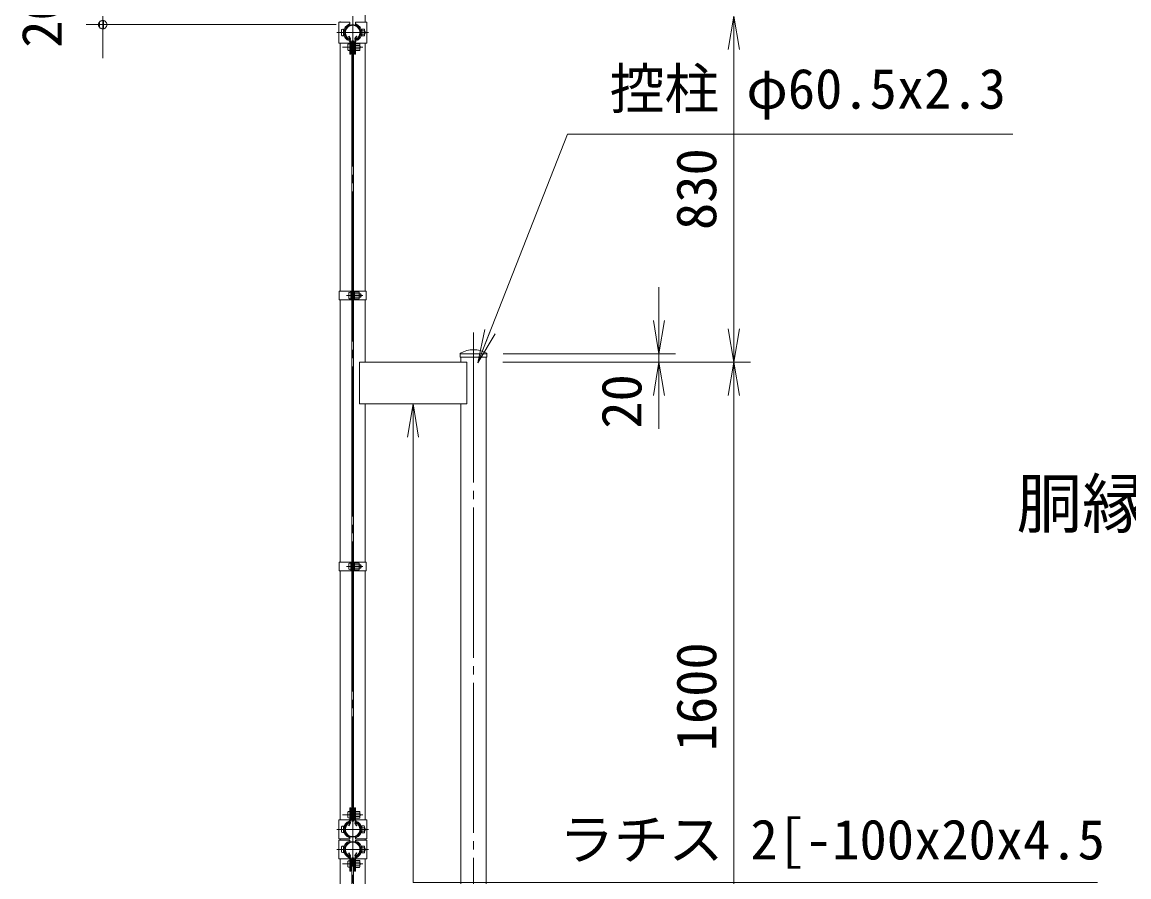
# Model space of a CAD drawing. Units: millimetres, scale not verified. Extents: x -8400 to 8400, y -5940 to 5940.
# Drawn here: x -2382 to 274, y -525 to 1526 of the extents above; entities that cross this region are included whole.
import ezdxf
from ezdxf.enums import TextEntityAlignment as Align

# ---------------------------------------------------------------- set-up
doc = ezdxf.new("R2010")
doc.units = ezdxf.units.MM
doc.header["$LTSCALE"] = 20
doc.linetypes.add('LONG_CHAIN', pattern=[21, 18, -1, 1, -1])
for name, color, linetype, lineweight in [('0-1_D-TTL-TXT', 7, 'Continuous', 9), ('0-3_D-STR1', 1, 'Continuous', 9), ('0-6_D-BMK', 2, 'LONG_CHAIN', 9), ('0-7_D-STR-DIM', 7, 'Continuous', 9), ('0-8_0', 7, 'Continuous', 9), ('0-9_D-STR3', 3, 'Continuous', 9), ('0-C_D-STR-TXT', 7, 'Continuous', 9)]:
    doc.layers.add(name, color=color, linetype=linetype, lineweight=lineweight)
doc.styles.add('ＭＳ ゴシック', font='')
doc.styles.get('ＭＳ ゴシック').set_extended_font_data('MS Gothic')

# ---------------------------------------------------------------- blocks, each defined once
blk = doc.blocks.new('_Open')
at = {"layer": '0-8_0'}
blk.add_line((-20, 3.333), (0, 0), dxfattribs=at)
blk.add_lwpolyline([(-20, -3.333), (0, 0), (-20, 0)], dxfattribs=at)
blk = doc.blocks.new('_DotSmall')
at = {"layer": '0-8_0'}
for p, q in [((1.492, 2), (-1.492, 2)), ((2.446, -0.495), (-2.446, -0.495))]:
    blk.add_line(p, q, dxfattribs=at)
for points in [[(2.5, 0), (2.48, 0.313), (2.421, 0.622), (2.324, 0.92), (2.191, 1.204), (2.023, 1.469), (1.822, 1.711), (1.594, 1.926), (1.34, 2.111), (1.064, 2.262), (0.773, 2.378), (0.468, 2.456), (0.157, 2.495), (-0.157, 2.495), (-0.468, 2.456), (-0.773, 2.378), (-1.064, 2.262), (-1.34, 2.111), (-1.594, 1.926), (-1.822, 1.711), (-2.023, 1.469), (-2.191, 1.204), (-2.324, 0.92), (-2.421, 0.622), (-2.48, 0.313), (-2.5, 0), (0, 0)], [(-2.5, 0), (-2.48, -0.313), (-2.421, -0.622), (-2.324, -0.92), (-2.191, -1.204), (-2.023, -1.469), (-1.822, -1.711), (-1.594, -1.926), (-1.34, -2.111), (-1.064, -2.262), (-0.773, -2.378), (-0.468, -2.456), (-0.157, -2.495), (0.157, -2.495), (0.468, -2.456), (0.773, -2.378), (1.064, -2.262), (1.34, -2.111), (1.594, -1.926), (1.822, -1.711), (2.023, -1.469), (2.191, -1.204), (2.324, -0.92), (2.421, -0.622), (2.48, -0.313), (2.5, 0), (0, 0)]]:
    blk.add_lwpolyline(points, close=True, dxfattribs=at)

msp = doc.modelspace()

# ---------------------------------------------------------------- linework, layer by layer
at = {"layer": '0-3_D-STR1'}
for p, q in [((-1619.08, 1525.97), (-1619.08, 1527.49)), ((-1599.02, 1491.72), (-1597.63, 1492.52)), ((-1595.51, 1485.64), (-1599.02, 1491.72)), ((-1594.12, 1486.44), (-1597.63, 1492.52)), ((-1583.55, 1486.44), (-1580.04, 1492.52)), ((-1582.16, 1485.64), (-1578.65, 1491.72)), ((-1578.65, 1491.72), (-1580.04, 1492.52)), ((-1619.08, 880.52), (-1619.08, 1475.97)), ((-1558.58, 1475.97), (-1558.58, 880.52)), ((-1619.08, 230.52), (-1619.08, 859.52)), ((-1558.58, 859.52), (-1558.58, 710.02)), ((-1330.93, 730.08), (-1330.93, 722.02)), ((-1330.93, 730.02), (-1266.73, 730.02)), ((-1330.93, 722.02), (-1266.73, 722.02)), ((-1329.08, 710.02), (-1329.08, 722.02)), ((-1266.73, 730.08), (-1266.73, 722.02)), ((-1314.83, 710.02), (-1572.83, 710.02)), ((-1572.83, 710.02), (-1572.83, 610.02)), ((-1314.83, 710.02), (-1314.83, 610.02)), ((-1314.83, 610.02), (-1572.83, 610.02)), ((-1558.58, 610.02), (-1558.58, 230.52)), ((-1329.08, -839.98), (-1329.08, 610.02)), ((-1619.08, -388.43), (-1619.08, 209.52)), ((-1558.58, 209.52), (-1558.58, -388.43)), ((-1595.51, -395.6), (-1599.02, -401.68)), ((-1594.12, -396.4), (-1597.63, -402.48)), ((-1583.55, -396.4), (-1580.04, -402.48)), ((-1582.16, -395.6), (-1578.65, -401.68)), ((-1599.02, -401.68), (-1597.63, -402.48)), ((-1578.65, -401.68), (-1580.04, -402.48)), ((-1619.08, -436.53), (-1619.08, -433.43)), ((-1619.08, -436.53), (-1619.08, -433.43)), ((-1558.58, -433.43), (-1558.58, -436.53)), ((-1558.58, -436.53), (-1558.58, -433.43)), ((-1599.02, -468.28), (-1597.63, -467.48)), ((-1595.51, -474.36), (-1599.02, -468.28)), ((-1594.12, -473.56), (-1597.63, -467.48)), ((-1583.55, -473.56), (-1580.04, -467.48)), ((-1582.16, -474.36), (-1578.65, -468.28)), ((-1578.65, -468.28), (-1580.04, -467.48)), ((-1619.08, -1079.48), (-1619.08, -481.53)), ((-1558.58, -481.53), (-1558.58, -839.98))]:
    msp.add_line(p, q, dxfattribs=at)
for points in [[(-1577.38, 1571.35), (-1558.58, 1552.55), (-1558.58, 1525.97)], [(-1268.58, 722.02), (-1268.58, -3119.98), (-1329.08, -3119.98), (-1329.08, -2289.98)]]:
    msp.add_lwpolyline(points, dxfattribs=at)
for centre, radius, start, end in [((-1588.83, 1500.97), 19.05, 294.32478, 245.67522), ((-1588.83, 1500.97), 17.45, 294.32478, 245.67522), ((-1595.85, 1485.44), 2, 245.67522, 30), ((-1595.85, 1485.44), 0.401, 245.67522, 30), ((-1581.81, 1485.44), 2, 150, 294.32478), ((-1581.81, 1485.44), 0.401, 150, 294.32478), ((-1329.43, 730.08), 1.5, 120.85073, 180), ((-1298.83, 678.85), 61.17, 59.14927, 120.85073), ((-1268.23, 730.08), 1.5, 0, 59.14927), ((-1588.83, -410.93), 19.05, 114.32478, 65.67522), ((-1588.83, -410.93), 17.45, 114.32478, 65.67522), ((-1595.85, -395.4), 2, 330, 114.32478), ((-1595.85, -395.4), 0.401, 330, 114.32478), ((-1581.81, -395.4), 2, 65.67522, 210), ((-1581.81, -395.4), 0.401, 65.67522, 210), ((-1588.83, -459.03), 19.05, 294.32478, 245.67522), ((-1588.83, -459.03), 17.45, 294.32478, 245.67522), ((-1595.85, -474.56), 2, 245.67522, 30), ((-1595.85, -474.56), 0.401, 245.67522, 30), ((-1581.81, -474.56), 2, 150, 294.32478), ((-1581.81, -474.56), 0.401, 150, 294.32478)]:
    msp.add_arc(centre, radius, start, end, dxfattribs=at)
at = {"layer": '0-6_D-BMK'}
for p, q in [((-1588.83, 1540.02), (-1588.83, -3170.98)), ((-1626.8, 1500.97), (-1550.87, 1500.97)), ((-1613.27, 1465.97), (-1564.39, 1465.97)), ((-1603.38, 870.02), (-1564.78, 870.02)), ((-1298.83, 781.02), (-1298.83, -3170.98)), ((-1603.38, 220.02), (-1564.78, 220.02)), ((-1613.27, -375.93), (-1564.39, -375.93)), ((-1626.8, -410.93), (-1550.87, -410.93)), ((-1626.8, -459.03), (-1550.87, -459.03)), ((-1613.27, -494.03), (-1564.39, -494.03))]:
    msp.add_line(p, q, dxfattribs=at)
at = {"layer": '0-7_D-STR-DIM'}
for p, q in [((-1628.83, 1520.02), (-2228.83, 1520.02)), ((-2188.83, 1520.02), (-2188.83, 1540.02)), ((-2188.83, 1520.02), (-2188.83, 1440.02)), ((-673.83, 790.02), (-673.83, 1460.02)), ((-853.83, 810.02), (-853.83, 890.02)), ((-1227.38, 730.02), (-813.83, 730.02)), ((-853.83, 710.02), (-853.83, 730.02)), ((-1228.58, 710.02), (-633.83, 710.02)), ((-1228.58, 710.02), (-633.83, 710.02)), ((-1228.58, 710.02), (-813.83, 710.02)), ((-853.83, 630.02), (-853.83, 550.02)), ((-673.83, -809.98), (-673.83, 630.02))]:
    msp.add_line(p, q, dxfattribs=at)
at = {"layer": '0-9_D-STR3'}
for p, q in [((-1622.48, 1525.97), (-1595.53, 1525.97)), ((-1622.48, 1475.97), (-1622.48, 1525.97)), ((-1595.53, 1519.5), (-1596.32, 1521.66)), ((-1595.53, 1519.5), (-1595.53, 1525.97)), ((-1582.13, 1519.5), (-1582.13, 1525.97)), ((-1582.13, 1525.97), (-1555.18, 1525.97)), ((-1582.13, 1519.5), (-1581.35, 1521.66)), ((-1555.18, 1475.97), (-1555.18, 1525.97)), ((-1615.63, 1494.47), (-1615.63, 1507.47)), ((-1610.83, 1492.97), (-1610.83, 1508.97)), ((-1610.47, 1504.97), (-1610.83, 1504.97)), ((-1610.47, 1496.97), (-1610.83, 1496.97)), ((-1566.83, 1504.97), (-1567.2, 1504.97)), ((-1566.83, 1496.97), (-1567.2, 1496.97)), ((-1561.33, 1509.07), (-1566.83, 1509.07)), ((-1566.83, 1492.87), (-1566.83, 1509.07)), ((-1561.33, 1505.02), (-1566.83, 1505.02)), ((-1561.33, 1496.92), (-1566.83, 1496.92)), ((-1561.33, 1492.87), (-1566.83, 1492.87)), ((-1560.33, 1494.74), (-1560.33, 1507.08)), ((-1560.33, 1504.97), (-1559.83, 1504.97)), ((-1560.33, 1504.97), (-1559.83, 1504.97)), ((-1560.33, 1504.29), (-1559.51, 1504.29)), ((-1560.33, 1497.65), (-1559.51, 1497.65)), ((-1560.33, 1496.97), (-1559.83, 1496.97)), ((-1560.33, 1496.97), (-1559.83, 1496.97)), ((-1559.83, 1496.97), (-1559.83, 1504.97)), ((-1622.48, 1475.97), (-1595.33, 1475.97)), ((-1600.13, 1459.47), (-1600.13, 1472.47)), ((-1595.33, 1448.97), (-1595.33, 1478.54)), ((-1593.03, 1448.97), (-1593.03, 1478.54)), ((-1591.33, 1471.29), (-1593.03, 1471.29)), ((-1591.33, 1460.65), (-1591.33, 1471.29)), ((-1591.33, 1469.97), (-1591.08, 1469.97)), ((-1591.33, 1461.97), (-1591.08, 1461.97)), ((-1591.08, 1480.97), (-1591.08, -390.93)), ((-1591.08, 1480.97), (-1586.58, 1480.97)), ((-1586.58, 1480.97), (-1586.58, -390.93)), ((-1586.58, 1469.97), (-1584.63, 1469.97)), ((-1586.58, 1461.97), (-1584.63, 1461.97)), ((-1584.63, 1448.97), (-1584.63, 1478.54)), ((-1582.33, 1448.97), (-1582.33, 1478.54)), ((-1582.33, 1475.97), (-1555.18, 1475.97)), ((-1572.33, 1474.07), (-1582.33, 1474.07)), ((-1572.33, 1470.02), (-1582.33, 1470.02)), ((-1582.33, 1469.97), (-1582.13, 1469.97)), ((-1582.33, 1461.97), (-1582.13, 1461.97)), ((-1572.33, 1461.92), (-1582.33, 1461.92)), ((-1571.33, 1459.74), (-1571.33, 1472.08)), ((-1571.33, 1461.97), (-1571.33, 1469.97)), ((-1571.33, 1469.29), (-1571.01, 1469.29)), ((-1571.33, 1462.65), (-1571.01, 1462.65)), ((-1595.33, 1448.97), (-1593.03, 1448.97)), ((-1591.33, 1460.65), (-1593.03, 1460.65)), ((-1584.63, 1448.97), (-1582.33, 1448.97)), ((-1572.33, 1457.87), (-1582.33, 1457.87)), ((-1621.38, 880.52), (-1621.38, 859.52)), ((-1591.08, 880.52), (-1621.38, 880.52)), ((-1593.38, 880.52), (-1593.38, 859.52)), ((-1593.38, 878.02), (-1593.38, 862.02)), ((-1586.58, 880.52), (-1556.28, 880.52)), ((-1584.28, 880.52), (-1584.28, 859.52)), ((-1574.28, 878.12), (-1584.28, 878.12)), ((-1584.28, 878.12), (-1584.28, 861.92)), ((-1556.28, 880.52), (-1556.28, 859.52)), ((-1591.08, 859.52), (-1621.38, 859.52)), ((-1598.18, 876.52), (-1598.18, 863.52)), ((-1586.58, 859.52), (-1556.28, 859.52)), ((-1574.28, 874.07), (-1584.28, 874.07)), ((-1574.28, 865.97), (-1584.28, 865.97)), ((-1574.28, 861.92), (-1584.28, 861.92)), ((-1573.28, 876.25), (-1573.28, 863.91)), ((-1573.28, 874.02), (-1569.38, 874.02)), ((-1573.28, 873.34), (-1569.06, 873.34)), ((-1573.28, 866.7), (-1569.06, 866.7)), ((-1573.28, 866.02), (-1569.38, 866.02)), ((-1569.38, 874.02), (-1569.38, 866.02)), ((-1621.38, 230.52), (-1621.38, 209.52)), ((-1591.08, 230.52), (-1621.38, 230.52)), ((-1598.18, 226.52), (-1598.18, 213.52)), ((-1593.38, 230.52), (-1593.38, 209.52)), ((-1593.38, 228.02), (-1593.38, 212.02)), ((-1586.58, 230.52), (-1556.28, 230.52)), ((-1584.28, 230.52), (-1584.28, 209.52)), ((-1574.28, 228.12), (-1584.28, 228.12)), ((-1584.28, 228.12), (-1584.28, 211.92)), ((-1574.28, 224.07), (-1584.28, 224.07)), ((-1574.28, 215.97), (-1584.28, 215.97)), ((-1573.28, 226.25), (-1573.28, 213.91)), ((-1573.28, 224.02), (-1569.38, 224.02)), ((-1573.28, 223.34), (-1569.06, 223.34)), ((-1573.28, 216.7), (-1569.06, 216.7)), ((-1573.28, 216.02), (-1569.38, 216.02)), ((-1569.38, 224.02), (-1569.38, 216.02)), ((-1556.28, 230.52), (-1556.28, 209.52)), ((-1591.08, 209.52), (-1621.38, 209.52)), ((-1586.58, 209.52), (-1556.28, 209.52)), ((-1574.28, 211.92), (-1584.28, 211.92)), ((-1600.13, -369.43), (-1600.13, -382.43)), ((-1595.33, -358.93), (-1595.33, -388.5)), ((-1595.33, -358.93), (-1593.03, -358.93)), ((-1593.03, -358.93), (-1593.03, -388.5)), ((-1591.33, -370.61), (-1593.03, -370.61)), ((-1591.33, -370.61), (-1591.33, -381.25)), ((-1591.33, -371.93), (-1591.08, -371.93)), ((-1586.58, -371.93), (-1584.63, -371.93)), ((-1584.63, -358.93), (-1584.63, -388.5)), ((-1584.63, -358.93), (-1582.33, -358.93)), ((-1582.33, -358.93), (-1582.33, -388.5)), ((-1572.33, -367.83), (-1582.33, -367.83)), ((-1572.33, -371.88), (-1582.33, -371.88)), ((-1582.33, -371.93), (-1582.13, -371.93)), ((-1571.33, -369.7), (-1571.33, -382.04)), ((-1571.33, -371.93), (-1571.33, -379.93)), ((-1622.48, -388.43), (-1595.33, -388.43)), ((-1622.48, -388.43), (-1622.48, -433.43)), ((-1591.33, -381.25), (-1593.03, -381.25)), ((-1591.33, -379.93), (-1591.08, -379.93)), ((-1591.08, -390.93), (-1586.58, -390.93)), ((-1586.58, -379.93), (-1584.63, -379.93)), ((-1582.33, -379.93), (-1582.13, -379.93)), ((-1572.33, -379.98), (-1582.33, -379.98)), ((-1572.33, -384.03), (-1582.33, -384.03)), ((-1582.33, -388.43), (-1555.18, -388.43)), ((-1571.33, -372.61), (-1571.01, -372.61)), ((-1571.33, -379.25), (-1571.01, -379.25)), ((-1555.18, -388.43), (-1555.18, -433.43)), ((-1615.63, -404.43), (-1615.63, -417.43)), ((-1610.83, -402.93), (-1610.83, -418.93)), ((-1610.47, -406.93), (-1610.83, -406.93)), ((-1610.47, -414.93), (-1610.83, -414.93)), ((-1566.83, -406.93), (-1567.2, -406.93)), ((-1566.83, -414.93), (-1567.2, -414.93)), ((-1561.33, -402.83), (-1566.83, -402.83)), ((-1566.83, -402.83), (-1566.83, -419.03)), ((-1561.33, -406.88), (-1566.83, -406.88)), ((-1561.33, -414.98), (-1566.83, -414.98)), ((-1561.33, -419.03), (-1566.83, -419.03)), ((-1560.33, -404.7), (-1560.33, -417.04)), ((-1560.33, -406.93), (-1559.83, -406.93)), ((-1560.33, -406.93), (-1559.83, -406.93)), ((-1560.33, -407.61), (-1559.51, -407.61)), ((-1560.33, -414.25), (-1559.51, -414.25)), ((-1560.33, -414.93), (-1559.83, -414.93)), ((-1560.33, -414.93), (-1559.83, -414.93)), ((-1559.83, -406.93), (-1559.83, -414.93)), ((-1622.48, -433.43), (-1595.53, -433.43)), ((-1622.48, -436.53), (-1595.53, -436.53)), ((-1622.48, -481.53), (-1622.48, -436.53)), ((-1610.83, -467.03), (-1610.83, -451.03)), ((-1595.53, -429.46), (-1596.32, -431.62)), ((-1595.53, -440.5), (-1596.32, -438.34)), ((-1595.53, -429.46), (-1595.53, -433.43)), ((-1595.53, -440.5), (-1595.53, -436.53)), ((-1582.13, -429.46), (-1582.13, -433.43)), ((-1582.13, -429.46), (-1581.35, -431.62)), ((-1582.13, -433.43), (-1555.18, -433.43)), ((-1582.13, -440.5), (-1582.13, -436.53)), ((-1582.13, -436.53), (-1555.18, -436.53)), ((-1582.13, -440.5), (-1581.35, -438.34)), ((-1561.33, -450.93), (-1566.83, -450.93)), ((-1566.83, -467.13), (-1566.83, -450.93)), ((-1555.18, -481.53), (-1555.18, -436.53)), ((-1615.63, -465.53), (-1615.63, -452.53)), ((-1610.47, -455.03), (-1610.83, -455.03)), ((-1610.47, -463.03), (-1610.83, -463.03)), ((-1566.83, -455.03), (-1567.2, -455.03)), ((-1566.83, -463.03), (-1567.2, -463.03)), ((-1561.33, -454.98), (-1566.83, -454.98)), ((-1561.33, -463.08), (-1566.83, -463.08)), ((-1561.33, -467.13), (-1566.83, -467.13)), ((-1560.33, -465.26), (-1560.33, -452.92)), ((-1560.33, -455.03), (-1559.83, -455.03)), ((-1560.33, -455.03), (-1559.83, -455.03)), ((-1560.33, -455.71), (-1559.51, -455.71)), ((-1560.33, -462.35), (-1559.51, -462.35)), ((-1560.33, -463.03), (-1559.83, -463.03)), ((-1560.33, -463.03), (-1559.83, -463.03)), ((-1559.83, -463.03), (-1559.83, -455.03)), ((-1622.48, -481.53), (-1595.33, -481.53)), ((-1600.13, -500.53), (-1600.13, -487.53)), ((-1595.33, -511.03), (-1595.33, -481.46)), ((-1593.03, -511.03), (-1593.03, -481.46)), ((-1591.33, -488.71), (-1593.03, -488.71)), ((-1591.33, -499.35), (-1593.03, -499.35)), ((-1591.33, -499.35), (-1591.33, -488.71)), ((-1591.33, -490.03), (-1591.08, -490.03)), ((-1591.33, -498.03), (-1591.08, -498.03)), ((-1591.08, -479.03), (-1586.58, -479.03)), ((-1591.08, -479.03), (-1591.08, -2350.93)), ((-1586.58, -479.03), (-1586.58, -2350.93)), ((-1586.58, -490.03), (-1584.63, -490.03)), ((-1586.58, -498.03), (-1584.63, -498.03)), ((-1584.63, -511.03), (-1584.63, -481.46)), ((-1582.33, -511.03), (-1582.33, -481.46)), ((-1582.33, -481.53), (-1555.18, -481.53)), ((-1572.33, -485.93), (-1582.33, -485.93)), ((-1572.33, -489.98), (-1582.33, -489.98)), ((-1582.33, -490.03), (-1582.13, -490.03)), ((-1582.33, -498.03), (-1582.13, -498.03)), ((-1572.33, -498.08), (-1582.33, -498.08)), ((-1572.33, -502.13), (-1582.33, -502.13)), ((-1571.33, -500.26), (-1571.33, -487.92)), ((-1571.33, -498.03), (-1571.33, -490.03)), ((-1571.33, -490.71), (-1571.01, -490.71)), ((-1571.33, -497.35), (-1571.01, -497.35)), ((-1595.33, -511.03), (-1593.03, -511.03)), ((-1584.63, -511.03), (-1582.33, -511.03))]:
    msp.add_line(p, q, dxfattribs=at)
for centre, radius, start, end in [((-1588.83, 1500.97), 22, 109.88306, 249.8367), ((-1588.83, 1500.97), 19.7, 109.88306, 250.16282), ((-1588.83, 1500.97), 19.7, 289.83718, 70.11694), ((-1588.83, 1500.97), 22, 290.1633, 70.11694), ((-1562.88, 1507.05), 2.55, 307.42505, 52.57495), ((-1569.03, 1500.97), 8.7, 332.26063, 27.73937), ((-1562.87, 1494.9), 2.54, 307.21089, 52.78911), ((-1567.33, 1500.97), 8.5, 331.92751, 28.07249), ((-1597.33, 1478.54), 2, 0, 62.72039), ((-1597.33, 1478.54), 4.3, 0, 65.03562), ((-1580.33, 1478.54), 4.3, 114.96438, 180), ((-1580.33, 1478.54), 2, 117.27961, 180), ((-1573.88, 1472.05), 2.55, 307.42505, 52.57495), ((-1580.03, 1465.97), 8.7, 332.26063, 27.73937), ((-1573.87, 1459.9), 2.54, 307.21089, 52.78911), ((-1578.83, 1465.97), 8.5, 331.92751, 28.07249), ((-1575.82, 876.1), 2.54, 307.21089, 52.78911), ((-1581.98, 870.02), 8.7, 332.26063, 27.73937), ((-1575.83, 863.95), 2.55, 307.42505, 52.57495), ((-1576.88, 870.02), 8.5, 331.92751, 28.07249), ((-1575.82, 226.1), 2.54, 307.21089, 52.78911), ((-1581.98, 220.02), 8.7, 332.26063, 27.73937), ((-1575.83, 213.95), 2.55, 307.42505, 52.57495), ((-1576.88, 220.02), 8.5, 331.92751, 28.07249), ((-1573.87, -369.85), 2.54, 307.21089, 52.78911), ((-1580.03, -375.93), 8.7, 332.26063, 27.73937), ((-1578.83, -375.93), 8.5, 331.92751, 28.07249), ((-1588.83, -410.93), 22, 110.1633, 250.11694), ((-1588.83, -410.93), 19.7, 109.83718, 250.11694), ((-1597.33, -388.5), 2, 297.27961, 0), ((-1597.33, -388.5), 4.3, 294.96438, 0), ((-1580.33, -388.5), 4.3, 180, 245.03562), ((-1580.33, -388.5), 2, 180, 242.72039), ((-1588.83, -410.93), 19.7, 289.88306, 70.16282), ((-1588.83, -410.93), 22, 289.88306, 69.8367), ((-1573.88, -382), 2.55, 307.42505, 52.57495), ((-1562.87, -404.85), 2.54, 307.21089, 52.78911), ((-1569.03, -410.93), 8.7, 332.26063, 27.73937), ((-1562.88, -417), 2.55, 307.42505, 52.57495), ((-1567.33, -410.93), 8.5, 331.92751, 28.07249), ((-1588.83, -459.03), 22, 109.88306, 249.8367), ((-1588.83, -459.03), 19.7, 109.88306, 250.16282), ((-1588.83, -459.03), 19.7, 289.83718, 70.11694), ((-1588.83, -459.03), 22, 290.1633, 70.11694), ((-1562.88, -452.95), 2.55, 307.42505, 52.57495), ((-1597.33, -481.46), 4.3, 0, 65.03562), ((-1580.33, -481.46), 4.3, 114.96438, 180), ((-1569.03, -459.03), 8.7, 332.26063, 27.73937), ((-1562.87, -465.1), 2.54, 307.21089, 52.78911), ((-1567.33, -459.03), 8.5, 331.92751, 28.07249), ((-1597.33, -481.46), 2, 0, 62.72039), ((-1580.33, -481.46), 2, 117.27961, 180), ((-1573.88, -487.95), 2.55, 307.42505, 52.57495), ((-1580.03, -494.03), 8.7, 332.26063, 27.73937), ((-1573.87, -500.1), 2.54, 307.21089, 52.78911), ((-1578.83, -494.03), 8.5, 331.92751, 28.07249)]:
    msp.add_arc(centre, radius, start, end, dxfattribs=at)
for centre, start_param, end_param in [((-1610.83, 1507.47), 1.5707963, 3.1415927), ((-1610.83, 1494.47), 3.1415927, 4.712389), ((-1595.33, 1472.47), 1.5707963, 3.1415927), ((-1595.33, 1459.47), 3.1415927, 4.712389), ((-1593.38, 876.52), 1.5707963, 3.1415927), ((-1593.38, 863.52), 3.1415927, 4.712389), ((-1593.38, 226.52), 1.5707963, 3.1415927), ((-1593.38, 213.52), 3.1415927, 4.712389), ((-1595.33, -369.43), 1.5707963, 3.1415927), ((-1595.33, -382.43), 3.1415927, 4.712389), ((-1610.83, -404.43), 1.5707963, 3.1415927), ((-1610.83, -417.43), 3.1415927, 4.712389), ((-1610.83, -452.53), 1.5707963, 3.1415927), ((-1610.83, -465.53), 3.1415927, 4.712389), ((-1595.33, -487.53), 1.5707963, 3.1415927), ((-1595.33, -500.53), 3.1415927, 4.712389)]:
    msp.add_ellipse(centre, major_axis=(4.8, 0), ratio=0.3125, start_param=start_param, end_param=end_param, dxfattribs=at)
at = {"layer": '0-C_D-STR-TXT'}
for points in [[(-4.13, 1257.55), (-1073.49, 1257.55), (-1287.94, 710.67)], [(198.93, -538.77), (-1443.83, -538.77), (-1443.83, 608.02)]]:
    msp.add_lwpolyline(points, dxfattribs=at)

# ---------------------------------------------------------------- block references
at = {"layer": '0-7_D-STR-DIM', "xscale": 4, "yscale": 4}
for name, p, rotation in [('_DotSmall', (-2188.83, 1520.02), 90), ('_Open', (-673.83, 1540.02), 90), ('_Open', (-853.83, 730.02), 270), ('_Open', (-673.83, 710.02), 270), ('_Open', (-853.83, 710.02), 90), ('_Open', (-673.83, 710.02), 90)]:
    msp.add_blockref(name, p, dxfattribs=dict(at, rotation=rotation))
at = {"layer": '0-C_D-STR-TXT', "xscale": 4, "yscale": 4}
for p, rotation in [((-1288.67, 708.8), 248.58768), ((-1443.83, 610.02), 90)]:
    msp.add_blockref('_Open', p, dxfattribs=dict(at, rotation=rotation))

# ---------------------------------------------------------------- texts
at = {"layer": '0-1_D-TTL-TXT', "style": 'ＭＳ ゴシック'}
msp.add_text('胴縁と金網取付断面図', height=115.4, dxfattribs=at).set_placement((4.66, 278.51), align=Align.BOTTOM_LEFT)
at = {"layer": '0-7_D-STR-DIM', "style": 'ＭＳ ゴシック'}
for s, p in [('20', (-2258.33, 1464.52)), ('830', (-687.33, 1027.27)), ('20', (-866.8, 550.43)), ('1600', (-687.33, -223.78))]:
    msp.add_text(s, height=96.19, rotation=90, dxfattribs=at).set_placement(p, align=Align.BOTTOM_LEFT)
at = {"layer": '0-C_D-STR-TXT', "style": 'ＭＳ ゴシック'}
for s, p in [('控柱 φ60.5x2.3', (-971.64, 1289.57)), ('ラチス 2[-100x20x4.5', (-1092.95, -512.07))]:
    msp.add_text(s, height=96.19, dxfattribs=at).set_placement(p, align=Align.BOTTOM_LEFT)

doc.saveas('drawing.dxf')
